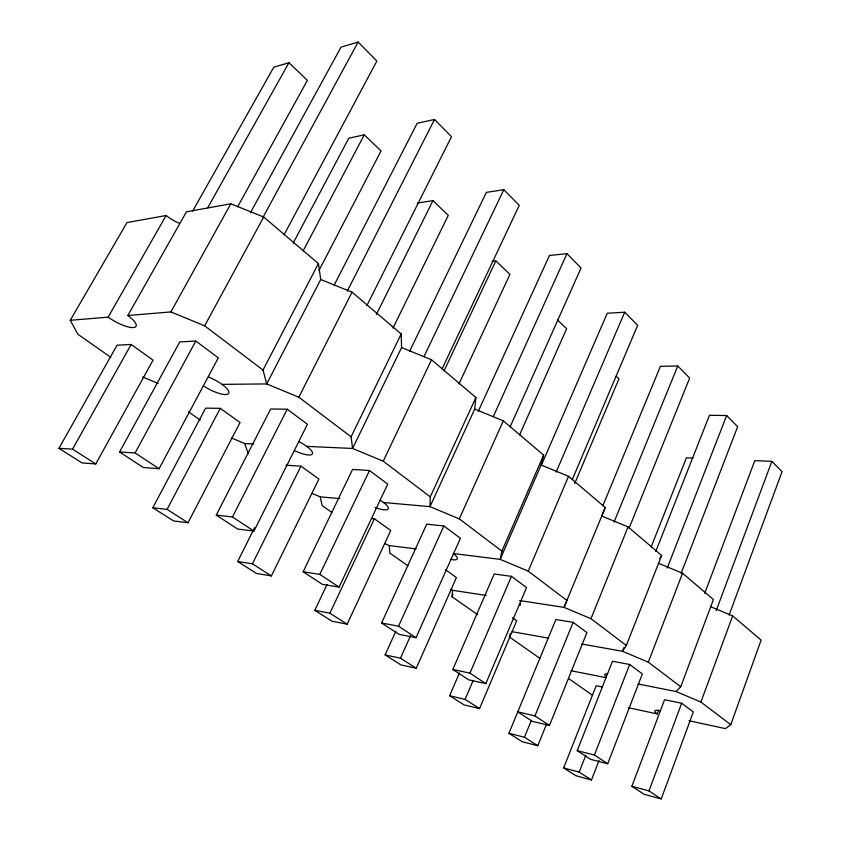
<?xml version="1.0" encoding="UTF-8"?>
<svg xmlns="http://www.w3.org/2000/svg" width="841" height="841" viewBox="0 0 841 841"><rect width="100%" height="100%" fill="white"/><g stroke="black" fill="none" stroke-linecap="round" stroke-linejoin="round"><path stroke-width="1.26" d="M110.833 357.372L77.95 334.298L70.245 320.305L108.153 317.152A20.794 5.971 29 0 0 133.425 327.548A20.794 5.971 29 0 0 127.832 315.512L186.46 211.827L230.802 203.795L263.696 217.01L318.424 263.559L320.726 279.496L352.064 292.174L401.21 333.972L401.588 347.564L431.517 359.748L475.89 397.499L430.277 496.863L430.014 506.65L459.312 518.876L501.888 551.16L500.185 559.37L528.232 571.134L566.95 600.485L564.048 607.37L519.528 600.548M477.635 614.697L451.964 596.69L452.563 590.287L450.24 589.31M383.454 502.498L430.014 506.65L474.692 409.104L475.89 397.499M450.65 559.381A16.431 4.173 24.2 0 0 453.236 553.536L500.185 559.37L541.099 465.01L543.601 455.076L503.328 420.826L474.692 409.104M510.245 633.641L509.299 636.91L539.838 658.335M688.937 720.758L725.394 728.611L730.766 724.679L761.116 640.096L732.658 615.885L710.571 606.687M730.766 724.679L700.921 702.056L732.658 615.885M661.215 798.95L693.341 711.938L681.673 703.234L664.548 699.723L631.864 786.293L644.132 794.303L661.215 798.95L648.979 790.897L631.864 786.293M729.115 615.055L782.056 471.675L771.87 461.352L754.808 460.647L704.695 593.389M648.979 790.897L681.673 703.234M716.185 610.671L771.87 461.352M638.077 684.006L676.038 691.523L680.737 686.75L713.42 599.528L682.545 573.268L658.408 563.249M628.406 707.712L657.199 713.914L658.587 710.246M607.707 763.754L642.345 673.914L629.678 664.474L612.458 661.278L577.231 750.645L590.55 759.339L607.707 763.754L594.398 755.008L577.231 750.645M681.136 573.299L737.662 426.681L726.666 415.538L709.447 415.307L655.77 551.454M680.737 686.75L648.306 662.161L682.545 573.268M602.188 686.95L596.195 685.72L563.638 767.949L575.959 775.738L591.486 779.975L599.023 760.527M594.398 755.008L629.678 664.474M667.218 568.117L726.666 415.538M623.875 647.612L622.445 651.249L581.783 644.038M648.306 662.161L622.445 651.249L626.335 645.499L661.646 555.491L628.048 526.908L601.693 516.017L605.257 507.522L568.548 476.3L541.099 465.01M591.486 779.975L579.176 772.122L585.788 755.239M651.155 546.913L686.445 457.788L692.952 458.061M549.467 725.457L534.95 715.901L517.772 711.843L532.29 721.315L549.467 725.457L586.934 632.611L573.142 622.329L555.89 619.523L508.931 733.289L522.24 741.73L537.777 745.736L546.145 725.047M626.335 645.499L590.971 618.692L628.048 526.908M629.079 528.211L689.673 378.061L677.772 365.993L660.416 366.319L602.818 505.861M537.777 745.736L524.458 737.242L531.365 720.327M534.95 715.901L573.142 622.329M614.046 522.114L677.772 365.993M605.257 507.522L564.048 607.37L590.971 618.692M485.835 683.607L526.529 587.586L511.454 576.348L494.214 574.004L452.826 669.468L468.7 679.822L485.835 683.607L469.94 673.147L452.826 669.468M572.437 479.233L637.657 325.33L624.716 312.221L607.276 313.22L541.499 464.936M459.438 673L449.63 695.738L464.085 704.895L479.57 708.616L516.7 620.774L512.453 617.736M574.645 483.659L618.955 378.839L616.19 376.179M528.232 571.134L568.548 476.3M449.63 695.738L465.094 699.397L473.273 680.264M469.94 673.147L511.454 576.348M556.153 472.106L624.716 312.221M501.888 551.16L543.601 455.076M451.964 596.69L453.015 594.303M395.88 631.17L385.146 654.908L400.884 664.874L416.253 668.259L456.421 577.567L445.415 569.683M519.612 434.86L566.624 328.705L557.352 319.822M385.146 654.908L400.484 658.198L410.587 635.659M416.032 637.699L460.405 538.293L443.859 525.961L426.723 524.185L381.604 622.992L399.044 634.366L416.032 637.699L398.55 626.198L381.604 622.992M510.067 427.018L581.057 267.974L566.95 253.677L549.467 255.454L478.329 411.196M459.312 518.876L503.328 420.826M398.55 626.198L443.859 525.961M493.415 416.348L566.95 253.677M327.107 584.39L314.776 610.335L331.974 621.226L347.144 624.201L390.75 530.503L374.371 518.771L371.817 518.508M458.934 383.99L509.93 274.387L495.843 260.889L492.206 261.257M339.112 587.113L387.722 484.111L369.483 470.518L352.558 469.446L303.128 571.785L322.376 584.348L339.112 587.113L319.79 574.403L303.128 571.785M442.198 368.652L519.254 205.341L503.812 189.698L486.361 192.389L409.672 351.181M314.776 610.335L329.882 613.194L374.371 518.771M444.048 370.839L495.843 260.889M430.277 496.863L383.233 461.204L431.517 359.748M319.79 574.403L369.483 470.518M423.959 356.647L503.812 189.698M401.588 347.564L352.589 448.463L306.734 446.371M383.233 461.204L352.589 448.463L351.075 436.815L401.21 333.972M254.728 527.444L237.667 561.504L256.537 573.457L271.401 575.917L318.928 479.034L300.973 466.166L285.919 465.21M392.968 328.127L448.295 215.349L432.947 200.642L417.294 203.059M237.667 561.504L252.437 563.817L300.973 466.166M376.316 314.576L432.947 200.642M253.94 531.091L307.449 424.274L287.244 409.21L270.665 408.999L216.253 515.102L237.604 529.031L253.94 531.091L232.463 516.973L216.253 515.102M366.876 305.619L451.491 136.673L434.524 119.475L417.189 123.259L334.098 285.299M351.075 436.815L298.828 397.215L352.064 292.174M232.463 516.973L287.244 409.21M347.333 291.007L434.524 119.475M320.726 279.496L266.702 383.927L221.961 384.369M188.016 522.755L240.063 422.508L220.279 408.337L205.624 408.148L152.799 507.754L173.603 520.936L188.016 522.755L167.075 509.404L152.799 507.754M318.981 270.487L381.047 150.928L364.258 134.844L348.794 138.218L293.11 243.217M298.828 397.215L266.702 383.927L263.012 370.051L318.424 263.559M167.075 509.404L220.279 408.337M303.138 250.944L364.258 134.844M159.096 468.721L218.324 357.835L195.827 341.068L179.774 341.909L119.548 451.995L143.369 467.533L159.096 468.721L135.096 452.942L119.548 451.995M284.09 234.744L376.873 61.046L358.129 42.05L341.025 47.159L250.418 212.773M135.096 452.942L195.827 341.068M263.054 217.209L358.129 42.05M263.012 370.051L204.647 325.814L263.696 217.01M95.779 463.959L153.041 360.148L131.164 344.463L117.067 345.209L58.944 448.316L81.998 462.918L95.779 463.959L72.547 449.147L58.944 448.316M237.667 206.749L307.385 80.358L288.947 62.697L273.777 67.217L192.684 211.07M127.832 315.512L170.891 311.927L230.802 203.795M72.547 449.147L131.164 344.463M207.716 207.759L288.947 62.697M108.153 317.152L166.15 215.496A20.205 7.296 30.4 0 0 179.322 223.233M70.245 320.305L126.97 222.592L166.15 215.496M659.743 558.603L661.646 555.491M231.601 438.035L244.752 443.543L253.698 443.943M311.843 493.32L320.253 496.852L339.806 498.597M384.411 543.538L389.257 545.578L416.158 548.921M452.563 590.287L486.119 595.428M512.127 631.686L548.563 638.151M571.007 670.74L606.172 677.699M508.931 733.289L524.458 737.242M563.638 767.949L579.176 772.122M170.891 311.927L204.647 325.814M142.676 376.989L158.224 383.464M676.038 691.523L700.921 702.056M252.437 563.817L271.401 575.917M329.882 613.194L347.144 624.201M400.484 658.198L416.253 668.259M465.094 699.397L479.57 708.616M188.5 411.859L200.211 420.08M331.753 512.358L322.135 505.609L320.253 496.852M407.874 565.762L389.782 553.073L389.257 545.578M568.6 678.519L592.611 695.36M244.752 443.543L248.242 453.772M657.199 713.914A14.181 2.943 21.9 0 1 660.385 710.719M605.678 676.49A14.644 3.206 22.3 0 1 607.507 673.788M520.285 603.428A15.748 3.816 23.4 0 1 519.717 605.341M208.925 377.115A19.354 5.466 27.5 0 1 228.689 393.451A19.354 5.466 27.5 0 1 203.354 385.882M298.923 441.651A18.197 4.993 26.2 0 1 312.389 453.877A18.197 4.993 26.2 0 1 294.35 450.534M380.1 500.279A17.24 4.562 25.1 0 1 388.143 508.963A17.24 4.562 25.1 0 1 375.17 507.501"/></g></svg>
